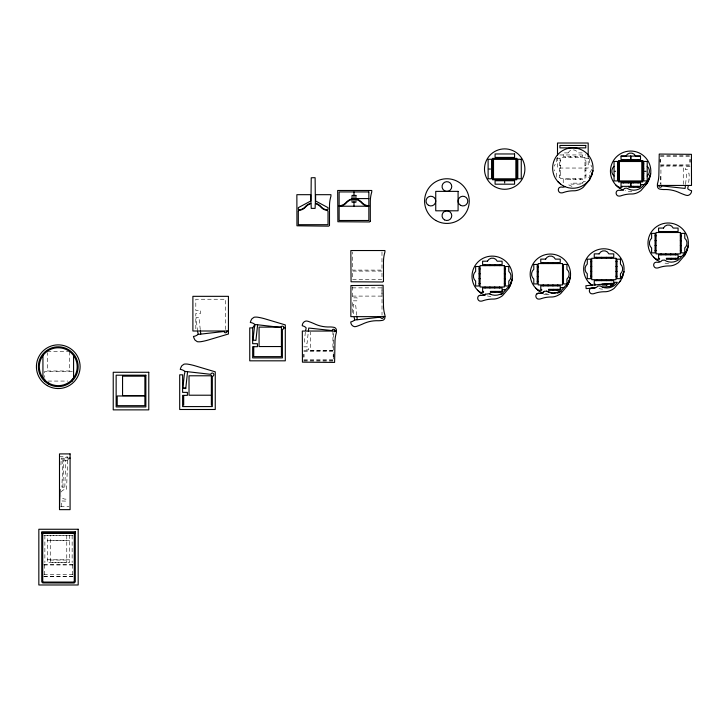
<?xml version="1.0" encoding="UTF-8"?>
<svg xmlns="http://www.w3.org/2000/svg" width="728" height="728" viewBox="0 0 728 728"><rect width="100%" height="100%" fill="white"/><g stroke="black" fill="none" stroke-linecap="round" stroke-linejoin="round"><path stroke-width="0.55" stroke-dasharray="3.64 2.73" d="M60.952 464.855L61.198 458.103L67.34 458.331L67.385 457.166L68.769 458.385L68.705 460.324L61.125 460.114M61.17 506.734L61.38 500.955L66.139 501.128L66.212 499.117L65.638 499.171A4.859 4.859 0 0 1 60.934 495.932M62.881 460.114L61.889 487.105L66.639 487.278M62.854 487.141L63.846 460.151M64.801 487.205L65.793 460.214M67.631 460.287L66.557 489.571L65.993 489.48A4.859 4.859 0 0 0 61.061 492.365M305.351 332.232L304.805 337.264A24.333 24.333 0 0 0 304.905 343.325L307.043 343.561L308.253 332.469M685.594 184.011L686.795 172.918L688.943 173.155A24.333 24.333 0 0 1 689.043 179.215L688.497 184.248M543.725 294.339L548.12 293.93M585.449 181.345L583.692 181.39L581.836 184.12L571.034 184.12L571.034 183.156L582.728 183.156L582.728 179.689L563.235 179.689L563.235 183.156L564.164 183.156L564.164 184.12M559.768 154.955L585.913 154.955M660.378 155.737L690.035 155.737M660.378 156.666L690.035 156.666M557.129 158.231L559.723 158.231L559.723 177.723L556.265 177.723M589.407 158.231L585.949 158.231L585.949 177.723L589.407 177.723L589.407 172.855A6.434 6.434 0 0 0 591.582 168.896M559.723 160.67L560.697 160.67M584.975 160.67L585.949 160.67M660.378 164.892L690.035 164.892M559.723 165.538L560.697 165.538M584.975 165.538L585.949 165.538M660.378 165.82L690.035 165.82M690.053 166.63L685.275 166.63L685.275 169.633L690.053 169.633M488.115 168.969L490.708 168.969M488.115 169.069L490.708 169.069M559.723 170.416L560.697 170.416M584.975 170.416L585.949 170.416M614.059 171.107L615.788 171.107M643.743 171.107L646.337 171.107M614.059 171.207L615.788 171.207M643.743 171.207L646.337 171.207M559.723 175.284L560.697 175.284M584.975 175.284L585.949 175.284M352.325 287.869L381.982 287.869L381.982 296.096L352.325 296.096M303.785 346.846L308.572 346.846L308.572 349.849L303.785 349.849M303.813 350.659L333.469 350.659M47.338 351.569L68.569 351.569M303.813 351.588L333.469 351.588M303.813 359.814L333.469 359.814M303.813 360.742L333.469 360.742M303.785 361.061L333.506 361.061L333.469 357.566M72.354 371.38L44.672 371.38L44.672 377.432M47.993 381.072L67.922 381.072M59.496 456.447L65.02 456.447L66.102 458.085L66.457 456.92L69.406 456.92M60.56 506.734L69.023 506.734M43.853 535.662L73.164 535.662M47.338 540.34L69.679 540.413M50.259 540.622L66.767 540.622M47.338 559.75L69.679 559.823M50.259 560.041L66.767 560.041M43.853 564.801L74.292 564.801M43.853 564.91L73.164 564.91M43.853 574.456L74.292 574.51M43.853 576.294L73.164 576.294M43.853 576.467L73.164 576.467M61.161 459.113L68.741 459.177M356.766 315.215L355.564 304.131L353.417 304.359A24.333 24.333 0 0 0 353.317 310.428L353.753 314.451M200.264 329.538L198.926 317.235L196.032 317.554L197.588 331.832M683.264 184.357L683.264 166.011L660.933 166.011L660.933 185.44M660.332 176.294L660.332 183.975M589.407 159.204L589.407 163.108A6.434 6.434 0 0 1 591.582 167.058M588.188 154.955L588.188 168.041L557.493 168.041L557.493 157.139M580.289 156.383L580.289 157.348M580.289 178.724L580.289 179.689M575.42 156.383L575.42 157.348M575.42 178.724L575.42 179.689M570.543 156.383L570.543 157.348M570.543 178.724L570.543 179.689M565.674 156.383L565.674 157.348M565.674 178.724L565.674 179.689M556.265 158.231L556.265 163.108A6.434 6.434 0 0 0 554.29 166.157M556.265 176.749L556.265 172.855A6.434 6.434 0 0 1 554.29 169.797M504.886 180.735L504.886 183.329M504.786 180.735L504.786 183.329M382.018 286.632L382.018 315.188M381.982 251.988L381.982 270.106L352.325 270.106L352.325 251.988M352.297 286.632L352.297 297.843L357.084 297.843L357.084 300.837L352.297 300.837L352.297 314.387M333.506 333.597L333.506 353.371M332.914 331.049L332.914 350.468L310.574 350.468L310.574 332.123M225.525 329.547L225.525 299.244L195.805 299.244L195.805 310.456L200.591 310.456L200.591 313.45L195.805 313.45L195.805 331.003M72.354 564.801L72.354 574.51M72.145 535.453L72.145 562.617M69.679 351.569L69.679 370.989L47.338 370.989L47.338 352.643M66.767 535.453L66.767 562.617L50.259 562.617L50.259 535.453M44.872 535.453L44.872 562.617M44.672 564.801L44.672 574.51M490.945 296.469A20.202 20.202 0 0 1 486.777 295.768M602.593 289.143A20.202 20.202 0 0 1 598.425 288.443M549.094 294.412A20.202 20.202 0 0 1 544.926 293.702M668.613 263.381A20.202 20.202 0 0 1 662.753 262.644M631.895 191.409A20.202 20.202 0 0 1 625.197 190.7M572.008 186.368A12.358 12.358 0 0 1 569.078 184.93L566.784 185.149A5.096 5.096 0 0 1 566.43 185.576M568.113 152.916L563.235 152.916L563.235 156.383L582.728 156.383L582.728 152.916L577.85 152.916A5.369 5.369 0 0 0 568.113 152.916M584.975 157.348L560.697 157.348L560.697 178.724L584.975 178.724L584.975 157.348M381.982 271.071L352.325 271.071L352.325 279.306L381.982 279.306L381.982 271.071M69.679 535.562L47.338 535.49L47.338 562.544L69.679 562.48L69.679 535.49"/><path stroke-width="1.09" d="M60.051 489.498L59.496 507.589M187.56 371.808L185.74 388.588L182.837 388.27L184.393 373.992A5.688 5.688 0 0 0 184.903 371.935L184.812 371.389A8.208 8.208 0 0 0 180.235 369.396L180.753 367.868A13.322 13.322 0 0 1 181.863 365.711L184.075 364.146A12.449 12.449 0 0 1 187.933 364.182L188.425 364.264A59.496 59.496 0 0 1 195.159 365.847L215.251 371.826L215.251 409.491L179.698 409.491L179.698 374.82L182.61 374.82L182.61 392.374L187.396 392.374L187.396 395.368L182.61 395.368L182.61 406.579L212.33 406.579L212.33 376.276A1.456 1.456 0 0 0 213.786 374.82L213.795 374.656A1.456 1.456 0 0 0 212.512 373.055A1.456 1.456 0 0 0 210.902 374.347L184.812 371.389M257.612 324.888L255.928 340.413L253.026 340.094L254.445 327.072A5.688 5.688 0 0 0 254.955 325.007L254.864 324.47A8.208 8.208 0 0 0 250.286 322.477L250.805 320.939A13.322 13.322 0 0 1 251.915 318.791L254.136 317.226A12.449 12.449 0 0 1 257.994 317.262L258.476 317.344A59.496 59.496 0 0 1 265.21 318.928L285.303 324.906L285.303 360.824L249.75 360.824L249.75 327.891L252.661 327.891L254.864 324.47L280.953 327.427A1.456 1.456 0 0 1 282.564 326.135A1.456 1.456 0 0 1 283.856 327.736L285.303 327.736M308.372 331.367L308.736 328.037L332.077 330.576A1.456 1.456 0 0 1 333.679 329.284A1.456 1.456 0 0 1 334.971 330.885L334.962 331.049A1.456 1.456 0 0 1 334.771 331.777M685.467 185.121L685.112 188.443L661.77 185.904A1.456 1.456 0 0 1 660.16 187.196A1.456 1.456 0 0 1 658.867 185.594L658.876 185.44M226.981 331.003L226.99 331.167A1.456 1.456 0 0 1 225.698 332.769A1.456 1.456 0 0 1 224.097 331.477L198.007 334.434A8.208 8.208 0 0 1 193.43 336.427L193.948 337.965A13.322 13.322 0 0 0 195.059 340.113L197.27 341.678A12.449 12.449 0 0 0 201.128 341.641L201.62 341.559A59.496 59.496 0 0 0 208.354 339.976L228.437 333.997L228.437 296.332L192.893 296.332L192.893 331.003L228.437 331.003M591.618 175.475L592.883 170.57L589.662 179.816L583.146 187.396A19.893 19.893 0 0 1 580.016 189.316A14.578 14.578 0 0 1 574.829 190.772L572.226 190.818A30.685 30.685 0 0 0 563.772 192.392L563.263 192.574A5.26 5.26 0 0 1 560.096 192.692A3.149 3.149 0 0 1 558.631 188.488L559.104 187.806A3.403 3.403 0 0 1 561.834 187.096A5.096 5.096 0 0 0 565.092 186.586M490.9 294.44L489.334 293.712L485.394 294.23A5.096 5.096 0 0 1 481.208 295.368A3.403 3.403 0 0 0 478.478 296.078L478.005 296.76A3.149 3.149 0 0 0 479.47 300.964A5.26 5.26 0 0 0 482.637 300.846L483.137 300.664A30.685 30.685 0 0 1 491.591 299.09L494.203 299.044A14.578 14.578 0 0 0 499.39 297.588A19.893 19.893 0 0 0 502.511 295.668L509.036 288.088L512.257 278.842L509.919 286.04M568.786 282.737L563.845 287.533A12.358 12.358 0 0 1 546.601 291.145L544.307 291.355L541.577 293.211A4.059 3.221 -5.3 0 1 539.912 293.375L539.12 293.275A3.149 2.912 -5.3 0 0 537.692 293.43L536.154 294.704A3.149 3.149 0 0 0 537.619 298.908A5.26 5.26 0 0 0 540.786 298.789L541.295 298.607A30.685 30.685 0 0 1 549.749 297.024L552.352 296.979A14.578 14.578 0 0 0 557.539 295.532A19.893 19.893 0 0 0 560.66 293.611L567.185 286.022L570.406 276.776L568.067 283.984M649.376 178.76L644.116 184.53A12.358 12.358 0 0 1 626.872 188.143L624.579 188.352A5.096 5.096 0 0 1 619.628 190.308A3.403 3.403 0 0 0 616.898 191.009L616.416 191.701A3.149 3.149 0 0 0 617.89 195.896A5.26 5.26 0 0 0 621.048 195.777L621.557 195.605A30.685 30.685 0 0 1 630.011 194.021L632.623 193.976A14.578 14.578 0 0 0 637.81 192.529A19.893 19.893 0 0 0 640.931 190.609L647.456 183.019L650.668 173.774L648.33 180.981M198.007 334.434L198.098 333.897A5.688 5.688 0 0 0 197.588 331.832M384.939 316.644L350.841 316.644L350.942 285.54L383.11 285.276L383.474 305.396A33.652 33.652 0 0 0 384.939 315.188L384.939 317.372A3.03 3.03 0 0 1 382.764 320.284A22.641 22.641 0 0 1 378.606 320.739A32.933 32.933 0 0 0 364.391 323.223L363.445 323.651A81.19 81.19 0 0 1 357.048 326.226A7.708 7.708 0 0 1 354.472 326.672A4.768 4.768 0 0 1 350.76 321.94A8.208 8.208 0 0 0 354.5 320.074L354.591 319.528A5.688 5.688 0 0 0 354.081 317.472M685.894 252.916L688.233 245.718L685.012 254.964L678.496 262.544A19.893 19.893 0 0 1 675.366 264.464A14.578 14.578 0 0 1 670.179 265.92L667.576 265.966A30.685 30.685 0 0 0 659.122 267.54L658.613 267.722A5.26 5.26 0 0 1 655.446 267.84A3.149 3.149 0 0 1 653.981 263.636L654.463 262.954A3.403 3.403 0 0 1 657.184 262.253A5.096 5.096 0 0 0 662.143 260.296L664.437 260.087A12.358 12.358 0 0 0 681.681 256.474L686.932 250.705M566.848 284.239L569.105 281.763M621.102 278.151L622.604 276.504M489.871 294.021A12.358 12.358 0 0 0 505.696 289.598L510.637 284.803M485.394 294.23L483.974 295.086M479.333 295.577L479.798 295.422A1.319 0.501 -5.3 0 1 480.48 295.322L481.072 295.35M354.5 320.074L380.589 317.117A1.456 1.456 0 0 0 382.191 318.409A1.456 1.456 0 0 0 383.483 316.807L383.474 316.644A1.456 1.456 0 0 0 383.429 316.271M592.501 285.121L585.876 285.74L586.149 288.634L594.976 287.815M594.712 284.921L612.375 283.283L612.476 284.357M602.711 287.105L612.648 286.186L612.548 285.112M644.116 184.53L641.486 184.594L639.621 187.333L628.819 187.333L628.819 186.359M681.681 256.474L679.051 256.538L677.186 259.277L666.384 259.277L666.384 258.304L678.077 258.304L678.077 254.846L658.585 254.846L658.585 258.304L659.523 258.304L659.523 259.277L656.028 259.277M563.845 287.533L561.215 287.606L559.359 290.336L548.548 290.336L548.548 289.362L560.251 289.362L560.251 285.904L540.758 285.904L540.758 289.362L541.687 289.362L541.687 290.336L538.201 290.336M505.696 289.598L503.066 289.662L501.21 292.392L490.399 292.392L490.399 291.428L502.102 291.428L502.102 287.96L482.609 287.96L482.609 291.428L483.538 291.428L483.538 292.392L480.052 292.392M621.102 156.101L640.44 156.101M617.517 163.882L618.491 163.882M642.769 163.882L643.743 163.882M617.517 168.75L618.491 168.75M642.769 168.75L643.743 168.75M617.517 173.619L618.491 173.619M642.769 173.619L643.743 173.619M617.517 178.496L618.491 178.496M642.769 178.496L643.743 178.496M657.42 185.44L691.509 185.44L691.418 154.327L659.24 154.063L658.876 174.183A33.652 33.652 0 0 1 657.42 183.975L657.42 186.168A3.03 3.03 0 0 0 659.586 189.071A22.641 22.641 0 0 0 663.754 189.535A32.933 32.933 0 0 1 677.959 192.019L678.905 192.447A81.19 81.19 0 0 0 685.312 195.022A7.708 7.708 0 0 0 687.887 195.468A4.768 4.768 0 0 0 691.6 190.727A8.208 8.208 0 0 1 687.86 188.861L687.769 188.325A5.688 5.688 0 0 1 688.279 186.268M618.463 187.333L621.958 187.333L621.958 186.359M355.928 198.589L368.85 198.589M655.082 235.817L656.046 235.817M680.334 235.817L681.299 235.817M655.082 240.695L656.046 240.695M680.334 240.695L681.299 240.695M655.082 245.564L656.046 245.564M680.334 245.564L681.299 245.564M655.082 250.441L656.046 250.441M680.334 250.441L681.299 250.441M590.745 261.616L591.718 261.616M616.006 261.616L616.971 261.616M590.745 266.494L591.718 266.494M616.006 266.494L616.971 266.494M537.246 266.885L538.22 266.885M562.498 266.885L563.472 266.885M479.097 268.941L480.07 268.941M504.349 268.941L505.323 268.941M590.745 271.362L591.718 271.362M616.006 271.362L616.971 271.362M537.246 271.753L538.22 271.753M562.498 271.753L563.472 271.753M479.097 273.819L480.07 273.819M504.349 273.819L505.323 273.819M590.745 276.231L591.718 276.231M616.006 276.231L616.971 276.231M537.246 276.622L538.22 276.622M562.498 276.622L563.472 276.622M479.097 278.688L480.07 278.688M504.349 278.688L505.323 278.688M537.246 281.499L538.22 281.499M562.498 281.499L563.472 281.499M479.097 283.556L480.07 283.556M504.349 283.556L505.323 283.556M606.961 285.067L602.056 285.067L602.056 284.102L613.75 284.102L613.75 280.635L594.257 280.635L594.257 284.102L595.195 284.102L595.195 285.067L591.7 285.067L589.134 282.81M610.619 285.067L612.858 285.067L614.723 282.337L617.344 282.273A12.358 12.358 0 0 1 600.1 285.886L597.815 286.095A5.096 5.096 0 0 1 592.856 288.042A3.403 3.403 0 0 0 590.126 288.752L589.653 289.435A3.149 3.149 0 0 0 591.118 293.639A5.26 5.26 0 0 0 594.285 293.521L594.794 293.339A30.685 30.685 0 0 1 603.248 291.764L605.851 291.719A14.578 14.578 0 0 0 611.038 290.263A19.893 19.893 0 0 0 614.168 288.343L620.684 280.762L623.905 271.517L621.566 278.715A20.202 20.202 0 0 0 614.205 251.633A20.202 20.202 0 0 0 586.877 258.04A20.202 20.202 0 0 0 592.328 285.576M336.418 331.049L302.329 331.049L302.429 362.153L334.598 362.417L334.962 342.296A33.652 33.652 0 0 1 336.418 332.505L336.418 330.312A3.03 3.03 0 0 0 334.252 327.409A22.641 22.641 0 0 0 330.093 326.954A32.933 32.933 0 0 1 315.879 324.47L314.933 324.033A81.19 81.19 0 0 0 308.536 321.458A7.708 7.708 0 0 0 305.96 321.021A4.768 4.768 0 0 0 302.247 325.753A8.208 8.208 0 0 1 305.988 327.618L306.079 328.155A5.688 5.688 0 0 1 305.569 330.221M69.406 458.085L70.088 458.085M41.76 532.605L75.266 532.605M41.76 533.187L75.266 533.187M41.76 533.424L75.266 533.424M182.892 387.796L185.786 388.106M546.601 291.145L552.734 293.193L559.031 292.065M619.801 188.297L615.897 185.076M560.678 184.12L558.112 181.863M657.366 260.242L653.462 257.02M539.539 291.309L535.635 288.079M481.381 293.366L477.486 290.135M283.82 327.736L283.847 327.891A1.456 1.456 0 0 1 282.391 329.356L282.391 357.912L252.661 357.912L252.661 346.701L257.448 346.701L257.448 343.698L252.661 343.698L252.661 327.891M356.884 316.325L357.248 319.656M200.391 330.658L200.755 334.016M690.035 159.523L690.035 162.035M675.639 231.531L675.639 232.505M675.639 253.872L675.639 254.846M675.438 258.304L675.438 259.277M671.134 258.304L671.134 259.277M670.77 231.531L670.77 232.505M670.77 253.872L670.77 254.846M665.902 231.531L665.902 232.505M665.902 253.872L665.902 254.846M661.024 231.531L661.024 232.505M661.024 253.872L661.024 254.846M660.378 159.523L660.378 162.035M638.083 159.587L638.083 160.56M638.083 181.927L638.083 182.901M637.883 186.359L637.883 187.333M633.578 186.359L633.578 187.333M633.205 159.587L633.205 160.56M633.205 181.927L633.205 182.901M630.821 156.101L630.821 159.559M630.821 182.874L630.821 186.332M630.721 156.101L630.721 159.559M630.721 182.874L630.721 186.332M628.337 159.587L628.337 160.56M628.337 181.927L628.337 182.901M623.459 159.587L623.459 160.56M623.459 181.927L623.459 182.901M611.311 257.33L611.311 258.304M611.311 279.67L611.311 280.635M610.819 284.102L610.819 285.067M606.752 284.102L606.752 285.067M606.442 257.33L606.442 258.304M606.442 279.67L606.442 280.635M601.565 257.33L601.565 258.304M601.565 279.67L601.565 280.635M596.696 257.33L596.696 258.304M596.696 279.67L596.696 280.635M588.188 156.666L588.188 143.016L557.493 143.016L557.493 155.528M557.812 262.59L557.812 263.563M557.812 284.93L557.812 285.904M557.32 289.362L557.32 290.336M553.253 289.362L553.253 290.336M552.943 262.59L552.943 263.563M552.943 284.93L552.943 285.904M548.066 262.59L548.066 263.563M548.066 284.93L548.066 285.904M543.197 262.59L543.197 263.563M543.197 284.93L543.197 285.904M499.663 264.655L499.663 265.629M499.663 286.996L499.663 287.96M499.171 291.428L499.171 292.392M495.104 291.428L495.104 292.392M494.785 264.655L494.785 265.629M494.785 286.996L494.785 287.96M489.917 264.655L489.917 265.629M489.917 286.996L489.917 287.96M485.048 264.655L485.048 265.629M485.048 286.996L485.048 287.96M353.99 191.937L353.99 206.215M333.469 354.445L333.469 356.957M303.813 354.445L303.813 356.957M281.418 346.928L281.418 356.629L253.735 356.629L253.735 346.928M211.366 395.604L211.366 405.296M183.684 395.604L183.684 405.296M74.292 533.451L74.292 582.991L42.725 582.928L42.725 533.451M73.573 355.573L73.573 377.841M72.354 379.079L72.354 381.072M44.672 379.079L44.672 381.072M42.934 355.573L42.934 377.841M368.85 205.733A9.246 9.246 0 0 1 362.244 202.848L361.771 202.32A11.803 11.803 0 0 0 356.192 198.962L351.788 198.962A11.803 11.803 0 0 0 346.2 202.32L345.736 202.848A9.246 9.246 0 0 1 339.13 205.733M485.166 295.25A20.202 20.202 0 0 1 473.992 267.576A20.202 20.202 0 0 1 502.557 258.959A20.202 20.202 0 0 1 508.554 288.188M503.039 293.366A20.202 20.202 0 0 1 500.809 294.585M620.201 280.862A20.202 20.202 0 0 1 619.155 282.182M536.627 294.012A3.403 3.403 0 0 1 539.357 293.311A5.096 5.096 0 0 0 544.307 291.355M543.315 293.184A20.202 20.202 0 0 1 532.141 265.52A20.202 20.202 0 0 1 560.706 256.893A20.202 20.202 0 0 1 566.702 286.122M561.188 291.309A20.202 20.202 0 0 1 559.723 292.156M558.958 292.529A20.202 20.202 0 0 1 557.402 293.184M659.586 261.47A20.202 20.202 0 0 1 650.768 232.96A20.202 20.202 0 0 1 679.952 226.763A20.202 20.202 0 0 1 683.483 256.383M614.059 176.058A6.434 6.434 0 0 1 614.059 166.312M647.201 166.312A6.434 6.434 0 0 1 647.201 176.058M623.587 190.181A20.202 20.202 0 0 1 612.412 162.517A20.202 20.202 0 0 1 640.977 153.89A20.202 20.202 0 0 1 646.974 183.119M646.464 183.793A20.202 20.202 0 0 1 645.354 185.076M298.316 211.047L298.316 224.697L328.037 224.697L328.028 211.047L326.626 210.301A9.737 9.737 0 0 1 320.602 206.852A11.32 11.32 0 0 0 315.251 203.631L315.115 208.381L311.229 208.381L311.102 203.631A11.32 11.32 0 0 0 305.742 206.852A9.737 9.737 0 0 1 299.026 210.383L298.344 210.956M329.493 225.425L328.765 226.153L296.951 225.789L296.86 194.685L310.747 194.685L310.747 201.001L298.316 207.662L298.316 209.2A1.247 1.247 0 0 0 298.981 209.901A9.255 9.255 0 0 0 304.923 207.043L305.387 206.515A11.803 11.803 0 0 1 310.974 203.167L311.229 177.796L313.904 177.687L315.115 177.732L315.379 203.167A11.803 11.803 0 0 1 320.957 206.515L321.43 207.043A9.255 9.255 0 0 0 327.363 209.901A1.247 1.247 0 0 0 328.037 209.2L328.037 207.662L315.606 201.001L315.606 194.685L330.949 194.685L330.949 196.141A33.652 33.652 0 0 0 329.493 205.933L329.493 225.425M370.306 221.221L369.578 221.958L337.883 221.74L337.674 190.481L371.762 190.481L371.762 191.937A33.652 33.652 0 0 0 370.306 201.738L370.306 221.221M383.474 281.272L382.746 282L351.06 281.781L350.841 250.532L384.939 250.532L384.939 251.988A33.652 33.652 0 0 0 383.474 261.78L383.474 281.272M352.598 199.272L351.915 199.436A11.32 11.32 0 0 0 346.555 202.648A9.737 9.737 0 0 1 339.13 206.215L368.85 206.215A9.737 9.737 0 0 1 361.416 202.648A11.32 11.32 0 0 0 356.065 199.436L352.598 199.272M585.758 145.445L559.923 145.445L559.923 147.875L585.758 147.875L585.758 145.445M514.578 153.963L495.085 153.963L495.085 157.421L514.578 157.421L514.578 153.963M625.898 156.129L621.03 156.129L621.03 159.587L640.513 159.587L640.513 156.129L635.644 156.129A5.369 5.369 0 0 0 625.898 156.129M516.835 158.395L492.547 158.395L492.547 179.761L516.835 179.761L516.835 158.395M491.573 159.277L488.115 159.277L488.115 178.769L491.573 178.769L491.573 159.277M521.266 159.277L517.799 159.277L517.799 178.769L521.266 178.769L521.266 159.277M515.861 159.368L493.52 159.368L493.52 178.797L515.861 178.797L515.861 159.368M642.769 160.56L618.491 160.56L618.491 181.927L642.769 181.927L642.769 160.56M617.517 161.443L614.059 161.443L614.059 180.926L617.517 180.926L617.517 161.443M641.796 161.507L619.455 161.507L619.455 180.935L641.796 180.935L641.796 161.507M647.201 161.443L643.743 161.443L643.743 180.926L647.201 180.926L647.201 161.443M514.578 180.735L495.085 180.735L495.085 184.193L514.578 184.193L514.578 180.735M640.513 182.901L621.03 182.901L621.03 186.359L640.513 186.332L640.513 182.901M458.085 191.373L435.744 191.373L435.744 210.802L458.085 210.802L458.085 191.373M368.85 191.937L339.13 191.937L339.13 220.493L368.85 220.493L368.85 191.937M355.928 195.432L352.043 195.432L352.043 202.238L355.928 202.238L355.928 195.432M663.463 228.073L658.585 228.073L658.585 231.531L678.077 231.531L678.077 228.073L673.209 228.073A5.369 5.369 0 0 0 663.463 228.073M680.334 232.505L656.046 232.505L656.046 253.872L680.334 253.872L680.334 232.505M655.082 233.388L651.615 233.388L651.615 238.256A6.434 6.434 0 0 0 651.615 248.002L651.615 252.871L655.082 252.871L655.082 233.388M684.766 233.388L681.299 233.388L681.299 252.871L684.766 252.871L684.766 248.002A6.434 6.434 0 0 0 684.766 238.256L684.766 233.388M599.135 253.872L594.257 253.872L594.257 257.33L613.75 257.33L613.75 253.872L608.872 253.872A5.369 5.369 0 0 0 599.135 253.872M616.006 258.304L591.718 258.304L591.718 279.67L616.006 279.67L616.006 258.304M545.627 259.132L540.758 259.132L540.758 262.59L560.251 262.59L560.251 259.132L555.373 259.132A5.369 5.369 0 0 0 545.627 259.132M590.745 259.177L587.287 259.177L587.287 264.055A6.434 6.434 0 0 0 587.287 273.801L587.287 278.669L590.745 278.669L590.745 259.177M620.438 259.177L616.971 259.177L616.971 278.669L620.438 278.669L620.438 273.801A6.434 6.434 0 0 0 620.438 264.055L620.438 259.177M487.478 261.197L482.609 261.197L482.609 264.655L502.102 264.655L502.102 261.197L497.224 261.197A5.369 5.369 0 0 0 487.478 261.197M562.498 263.563L538.22 263.563L538.22 284.93L562.498 284.93L562.498 263.563M537.246 264.446L533.788 264.446L533.788 269.315A6.434 6.434 0 0 0 533.788 279.061L533.788 283.938L537.246 283.938L537.246 264.446M566.93 264.446L563.472 264.446L563.472 283.938L566.93 283.938L566.93 279.061A6.434 6.434 0 0 0 566.93 269.315L566.93 264.446M504.349 265.629L480.07 265.629L480.07 286.996L504.349 286.996L504.349 265.629M479.097 266.503L475.639 266.503L475.639 271.38A6.434 6.434 0 0 0 475.639 281.126L475.639 285.995L479.097 285.995L479.097 266.503M508.781 266.503L505.323 266.503L505.323 285.995L508.781 285.995L508.781 281.126A6.434 6.434 0 0 0 508.781 271.38L508.781 266.503M281.418 327.118L259.077 327.118L259.077 346.546L281.418 346.546L281.418 327.118M148.776 372.272L113.231 372.272L113.231 409.864L148.776 409.864L148.776 372.272M145.864 375.193L116.143 375.193L116.143 406.952L145.864 406.952L145.864 375.193M211.366 375.784L189.025 375.784L189.025 395.213L211.366 395.213L211.366 375.784M144.89 376.158L122.559 376.158L122.559 395.586L144.89 395.586L144.89 376.158M144.89 395.977L117.208 395.977L117.208 405.669L144.89 405.669L144.89 395.977M70.088 453.908L59.496 453.908L59.496 509.645L70.088 509.645L70.088 453.908M78.178 529.256L38.839 529.256L38.839 584.984L78.178 584.984L78.178 529.256M75.266 531.786L41.76 531.786L41.76 582.072L75.266 582.072L75.266 531.786M48.785 383.11A18.937 18.937 0 0 0 77.195 366.712A18.937 18.937 0 0 0 48.785 350.305A18.937 18.937 0 0 0 48.785 383.11M435.744 220.438A22.341 22.341 0 0 0 469.251 201.092A22.341 22.341 0 0 0 435.744 181.745A22.341 22.341 0 0 0 435.744 220.438M494.585 186.577A20.202 20.202 0 0 0 524.888 169.078A20.202 20.202 0 0 0 494.585 151.588A20.202 20.202 0 0 0 494.585 186.577M562.735 185.531A20.202 20.202 0 0 0 593.038 168.041A20.202 20.202 0 0 0 562.735 150.541A20.202 20.202 0 0 0 562.735 185.531M428.455 205.296A4.859 4.859 0 0 0 435.744 201.092A4.859 4.859 0 0 0 428.455 196.879A4.859 4.859 0 0 0 428.455 205.296M444.48 190.736A4.859 4.859 0 0 0 451.769 186.532A4.859 4.859 0 0 0 444.48 182.319A4.859 4.859 0 0 0 444.48 190.736M460.515 205.296A4.859 4.859 0 0 0 467.795 201.092A4.859 4.859 0 0 0 460.515 196.879A4.859 4.859 0 0 0 460.515 205.296M444.48 219.856A4.859 4.859 0 0 0 451.769 215.652A4.859 4.859 0 0 0 444.48 211.439A4.859 4.859 0 0 0 444.48 219.856M48.303 383.956A19.911 19.911 0 0 0 78.169 366.712A19.911 19.911 0 0 0 48.303 349.467A19.911 19.911 0 0 0 48.303 383.956M47.329 385.631A21.858 21.858 0 0 0 80.107 366.712A21.858 21.858 0 0 0 47.329 347.784A21.858 21.858 0 0 0 47.329 385.631"/></g></svg>
